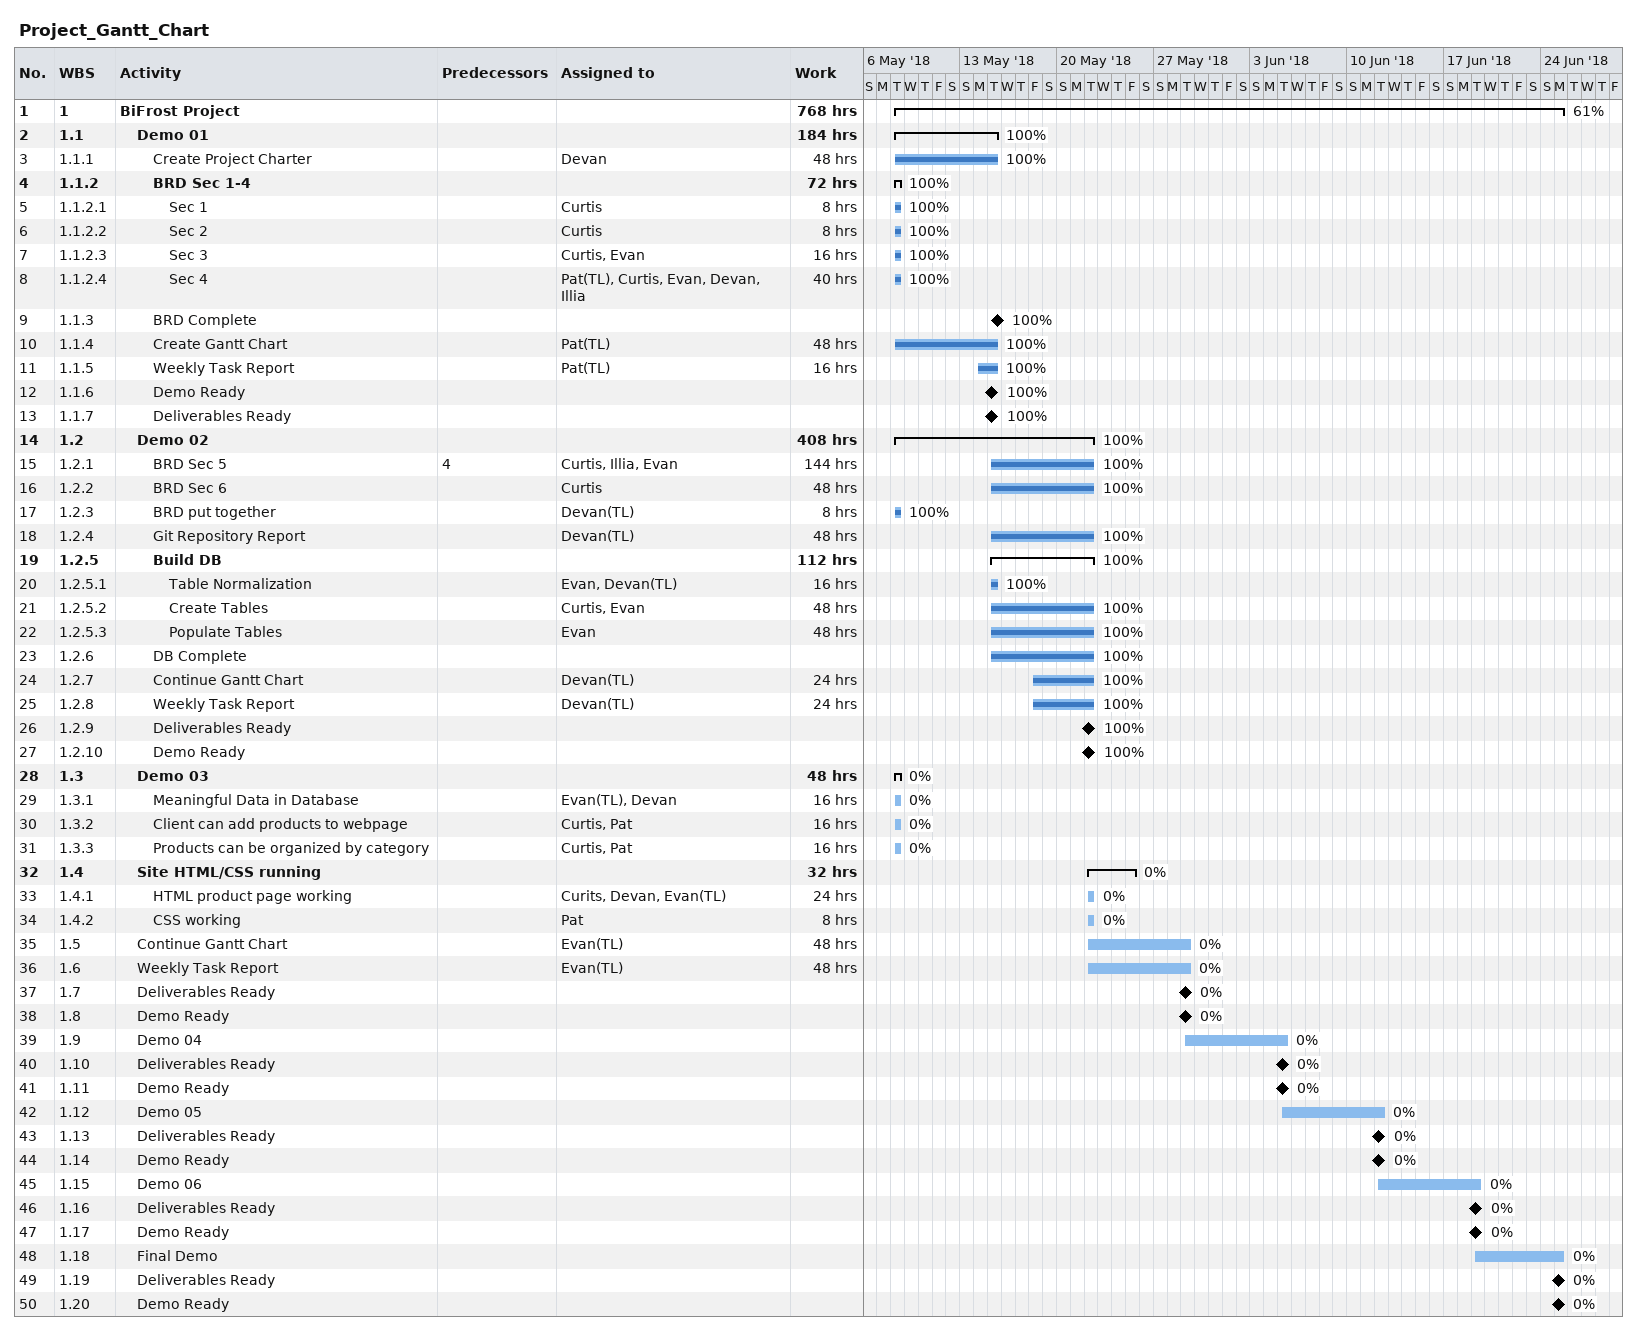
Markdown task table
Project_Gantt_Chart

| ID | WBS | Task | Start | Finish | Predecessors | Resources | % complete | Work (h) |
|---|---|---|---|---|---|---|---|---|
| 1 | 1 | **BiFrost Project** | 2018-05-08 | 2018-06-25 |  |  | 61 | 768 |
| 2 | 1.1 | **Demo 01** | 2018-05-08 | 2018-05-15 |  |  | 100 | 184 |
| 3 | 1.1.1 | Create Project Charter | 2018-05-08 | 2018-05-15 |  | Devan | 100 | 48 |
| 4 | 1.1.2 | **BRD Sec 1-4** | 2018-05-08 | 2018-05-08 |  |  | 100 | 72 |
| 5 | 1.1.2.1 | Sec 1 | 2018-05-08 | 2018-05-08 |  | Curtis | 100 | 8 |
| 6 | 1.1.2.2 | Sec 2 | 2018-05-08 | 2018-05-08 |  | Curtis | 100 | 8 |
| 7 | 1.1.2.3 | Sec 3 | 2018-05-08 | 2018-05-08 |  | Curtis, Evan | 100 | 16 |
| 8 | 1.1.2.4 | Sec 4 | 2018-05-08 | 2018-05-08 |  | Pat(TL), Curtis, Evan, Devan, Illia | 100 | 40 |
| 9 | 1.1.3 | BRD Complete (milestone) | 2018-05-15 | 2018-05-15 |  |  | 100 |  |
| 10 | 1.1.4 | Create Gantt Chart | 2018-05-08 | 2018-05-15 |  | Pat(TL) | 100 | 48 |
| 11 | 1.1.5 | Weekly Task Report | 2018-05-14 | 2018-05-15 |  | Pat(TL) | 100 | 16 |
| 12 | 1.1.6 | Demo Ready (milestone) | 2018-05-15 | 2018-05-15 |  |  | 100 |  |
| 13 | 1.1.7 | Deliverables Ready (milestone) | 2018-05-15 | 2018-05-15 |  |  | 100 |  |
| 14 | 1.2 | **Demo 02** | 2018-05-08 | 2018-05-22 |  |  | 100 | 408 |
| 15 | 1.2.1 | BRD Sec 5 | 2018-05-15 | 2018-05-22 | 4 | Curtis, Illia, Evan | 100 | 144 |
| 16 | 1.2.2 | BRD Sec 6 | 2018-05-15 | 2018-05-22 |  | Curtis | 100 | 48 |
| 17 | 1.2.3 | BRD put together | 2018-05-08 | 2018-05-08 |  | Devan(TL) | 100 | 8 |
| 18 | 1.2.4 | Git Repository Report | 2018-05-15 | 2018-05-22 |  | Devan(TL) | 100 | 48 |
| 19 | 1.2.5 | **Build DB** | 2018-05-15 | 2018-05-22 |  |  | 100 | 112 |
| 20 | 1.2.5.1 | Table Normalization | 2018-05-15 | 2018-05-15 |  | Evan, Devan(TL) | 100 | 16 |
| 21 | 1.2.5.2 | Create Tables | 2018-05-15 | 2018-05-22 |  | Curtis, Evan | 100 | 48 |
| 22 | 1.2.5.3 | Populate Tables | 2018-05-15 | 2018-05-22 |  | Evan | 100 | 48 |
| 23 | 1.2.6 | DB Complete | 2018-05-15 | 2018-05-22 |  |  | 100 |  |
| 24 | 1.2.7 | Continue Gantt Chart | 2018-05-18 | 2018-05-22 |  | Devan(TL) | 100 | 24 |
| 25 | 1.2.8 | Weekly Task Report | 2018-05-18 | 2018-05-22 |  | Devan(TL) | 100 | 24 |
| 26 | 1.2.9 | Deliverables Ready (milestone) | 2018-05-22 | 2018-05-22 |  |  | 100 |  |
| 27 | 1.2.10 | Demo Ready (milestone) | 2018-05-22 | 2018-05-22 |  |  | 100 |  |
| 28 | 1.3 | **Demo 03** | 2018-05-08 | 2018-05-08 |  |  | 0 | 48 |
| 29 | 1.3.1 | Meaningful Data in Database | 2018-05-08 | 2018-05-08 |  | Evan(TL), Devan | 0 | 16 |
| 30 | 1.3.2 | Client can add products to webpage | 2018-05-08 | 2018-05-08 |  | Curtis, Pat | 0 | 16 |
| 31 | 1.3.3 | Products can be organized by category | 2018-05-08 | 2018-05-08 |  | Curtis, Pat | 0 | 16 |
| 32 | 1.4 | **Site HTML/CSS running** | 2018-05-22 | 2018-05-25 |  |  | 0 | 32 |
| 33 | 1.4.1 | HTML product page working | 2018-05-22 | 2018-05-22 |  | Curits, Devan, Evan(TL) | 0 | 24 |
| 34 | 1.4.2 | CSS working | 2018-05-22 | 2018-05-22 |  | Pat | 0 | 8 |
| 35 | 1.5 | Continue Gantt Chart | 2018-05-22 | 2018-05-29 |  | Evan(TL) | 0 | 48 |
| 36 | 1.6 | Weekly Task Report | 2018-05-22 | 2018-05-29 |  | Evan(TL) | 0 | 48 |
| 37 | 1.7 | Deliverables Ready (milestone) | 2018-05-29 | 2018-05-29 |  |  | 0 |  |
| 38 | 1.8 | Demo Ready (milestone) | 2018-05-29 | 2018-05-29 |  |  | 0 |  |
| 39 | 1.9 | Demo 04 | 2018-05-29 | 2018-06-05 |  |  | 0 |  |
| 40 | 1.10 | Deliverables Ready (milestone) | 2018-06-05 | 2018-06-05 |  |  | 0 |  |
| 41 | 1.11 | Demo Ready (milestone) | 2018-06-05 | 2018-06-05 |  |  | 0 |  |
| 42 | 1.12 | Demo 05 | 2018-06-05 | 2018-06-12 |  |  | 0 |  |
| 43 | 1.13 | Deliverables Ready (milestone) | 2018-06-12 | 2018-06-12 |  |  | 0 |  |
| 44 | 1.14 | Demo Ready (milestone) | 2018-06-12 | 2018-06-12 |  |  | 0 |  |
| 45 | 1.15 | Demo 06 | 2018-06-12 | 2018-06-19 |  |  | 0 |  |
| 46 | 1.16 | Deliverables Ready (milestone) | 2018-06-19 | 2018-06-19 |  |  | 0 |  |
| 47 | 1.17 | Demo Ready (milestone) | 2018-06-19 | 2018-06-19 |  |  | 0 |  |
| 48 | 1.18 | Final Demo | 2018-06-19 | 2018-06-25 |  |  | 0 |  |
| 49 | 1.19 | Deliverables Ready (milestone) | 2018-06-25 | 2018-06-25 |  |  | 0 |  |
| 50 | 1.20 | Demo Ready (milestone) | 2018-06-25 | 2018-06-25 |  |  | 0 |  |
